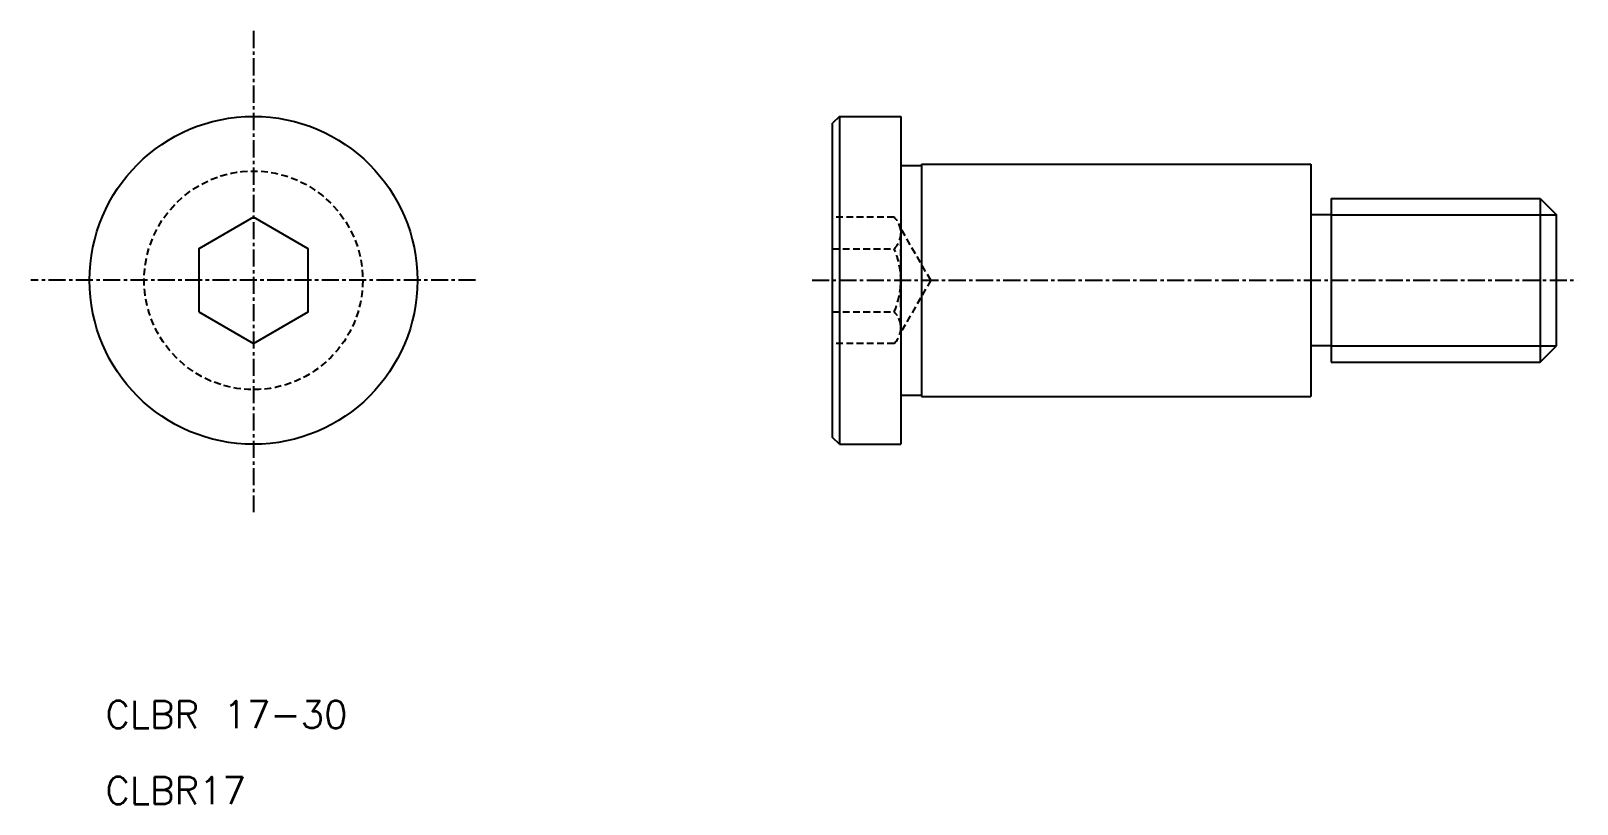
# Model space of a CAD drawing. Extents: x -46 to 67, y -424 to -368.
import ezdxf

# ---------------------------------------------------------------- set-up
doc = ezdxf.new("R2010")
doc.units = 0
doc.linetypes.add('CENTER', pattern=[2, 1.25, -0.25, 0.25, -0.25])
doc.linetypes.add('DASHED', pattern=[0.75, 0.5, -0.25])
doc.layers.get('0').update_dxf_attribs({"linetype": 'CONTINUOUS'})
doc.layers.add('CENTER', color=1, linetype='CENTER')
doc.styles.get("Standard").update_dxf_attribs({"font": 'txt.shx'})

msp = doc.modelspace()

# ---------------------------------------------------------------- linework, layer by layer
at = {"color": 7, "linetype": 'CONTINUOUS'}
for p, q in [((12.93, -374.13), (12.43, -374.63)), ((12.93, -374.13), (17.43, -374.13)), ((12.93, -374.13), (12.93, -398.13)), ((17.43, -374.13), (17.43, -398.13)), ((12.43, -397.63), (12.43, -374.63)), ((17.43, -377.73), (18.93, -377.73)), ((18.93, -377.63), (47.43, -377.63)), ((18.93, -377.63), (18.93, -394.63)), ((47.43, -377.63), (47.43, -394.63)), ((48.93, -380.13), (64.23, -380.13)), ((48.93, -380.13), (48.93, -392.13)), ((64.23, -380.13), (64.23, -392.13)), ((64.23, -380.13), (65.43, -381.33)), ((48.93, -381.33), (47.43, -381.33)), ((65.43, -390.93), (65.43, -381.33)), ((48.93, -390.93), (47.43, -390.93)), ((64.23, -392.13), (65.43, -390.93)), ((48.93, -392.13), (64.23, -392.13)), ((17.43, -394.53), (18.93, -394.53)), ((18.93, -394.63), (47.43, -394.63)), ((12.93, -398.13), (12.43, -397.63)), ((12.93, -398.13), (17.43, -398.13))]:
    msp.add_line(p, q, dxfattribs=at)
at = {"color": 3, "linetype": 'CONTINUOUS'}
for p, q in [((48.93, -381.33), (65.43, -381.33)), ((48.93, -390.93), (65.43, -390.93))]:
    msp.add_line(p, q, dxfattribs=at)
at = {"color": 3, "linetype": 'DASHED'}
for p, q in [((16.94, -381.51), (12.43, -381.51)), ((19.62, -386.13), (17.37, -382.23)), ((17.43, -389.6), (17.43, -382.67)), ((12.43, -383.82), (16.94, -383.82)), ((19.62, -386.13), (17.37, -390.04)), ((12.43, -388.44), (16.94, -388.44)), ((16.94, -390.75), (12.43, -390.75))]:
    msp.add_line(p, q, dxfattribs=at)
at = {"color": 7, "linetype": 'CONTINUOUS'}
msp.add_lwpolyline([(-33.96, -388.44), (-29.96, -390.75), (-25.96, -388.44), (-25.96, -383.82), (-29.96, -381.51), (-33.96, -383.82)], close=True, dxfattribs=at)
msp.add_circle((-29.96, -386.13), 12, dxfattribs=at)
at = {"color": 3, "linetype": 'DASHED'}
msp.add_circle((-29.96, -386.13), 8, dxfattribs=at)
for centre, radius, start, end in [((15.83, -382.67), 1.6, 313.8839, 46.1161), ((11.76, -386.13), 5.67, 335.9694, 24.0306), ((15.83, -389.6), 1.6, 313.8839, 46.1161)]:
    msp.add_arc(centre, radius, start, end, dxfattribs=at)
at = {"layer": 'CENTER', "color": 1, "linetype": 'CENTER'}
for p, q in [((-29.96, -367.88), (-29.96, -403.11)), ((-13.71, -386.13), (-46.25, -386.13)), ((10.93, -386.13), (66.93, -386.13))]:
    msp.add_line(p, q, dxfattribs=at)

# ---------------------------------------------------------------- texts
at = {"color": 7, "linetype": 'CONTINUOUS'}
for s, p in [('CLBR 17-30', (-40.8, -418.9)), ('CLBR17', (-40.8, -424.47))]:
    msp.add_text(s, height=2, dxfattribs=at).set_placement(p)

doc.saveas('drawing.dxf')
